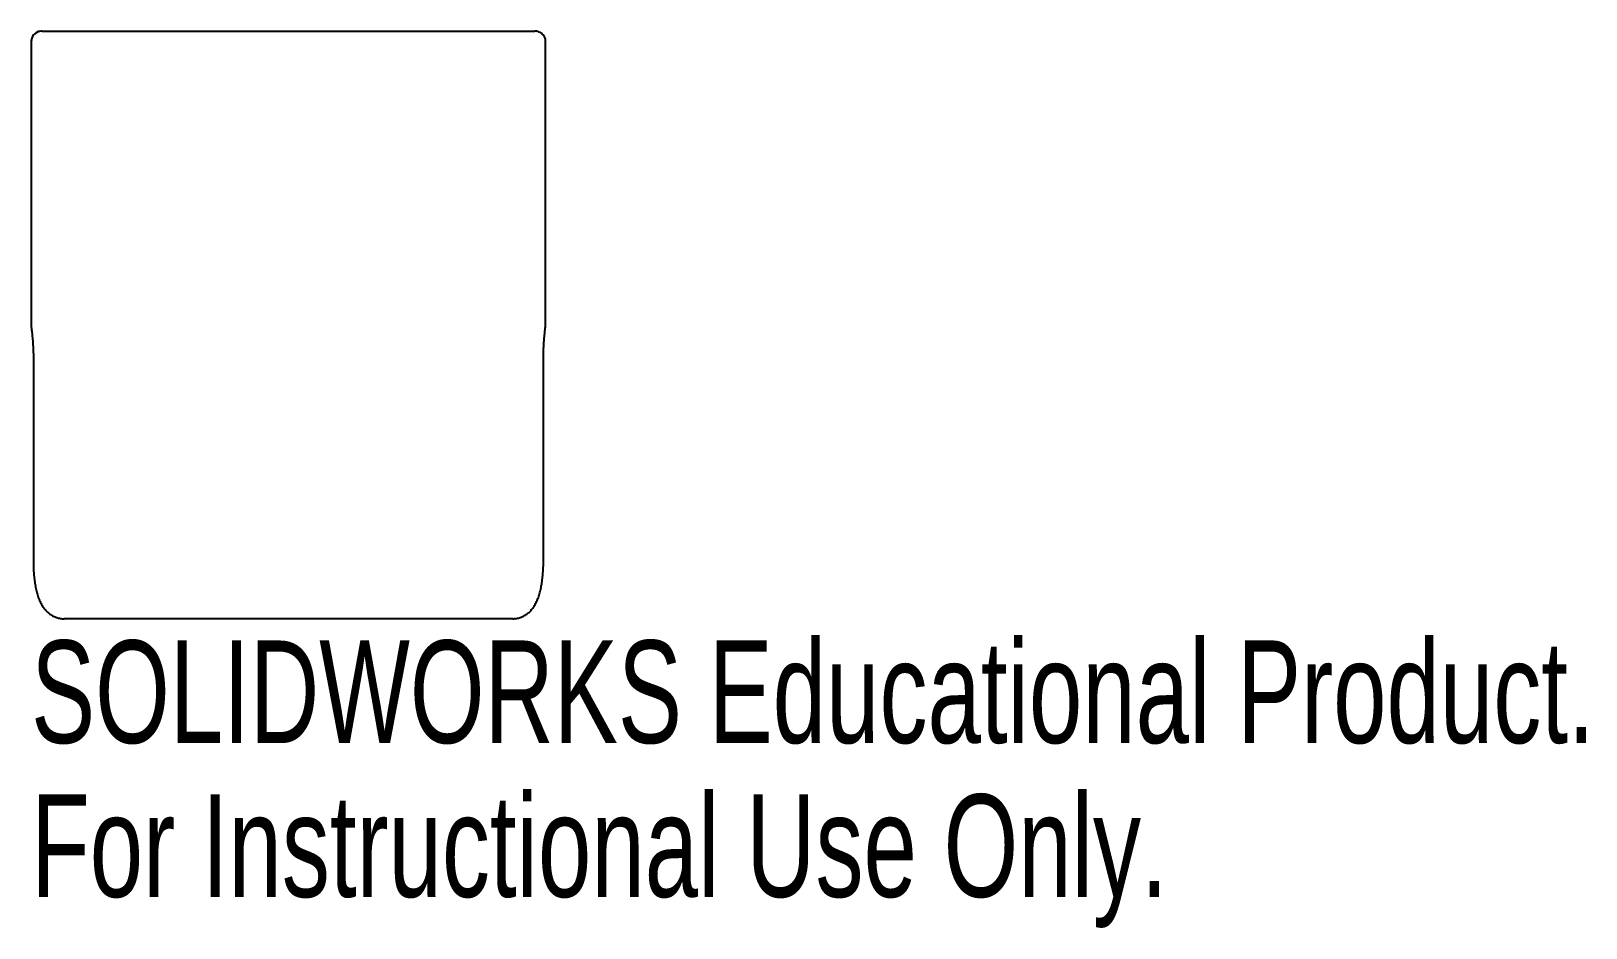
# Paper-space layout '_Right' of a CAD drawing. Header units: millimetres. Extents: x -12.1 to 61.1, y -42.2 to 0.
import ezdxf

# ---------------------------------------------------------------- set-up
doc = ezdxf.new("R2010")
doc.units = ezdxf.units.MM
doc.styles.add('SLDTEXTSTYLE0', font='TXT', dxfattribs={"width": 0.7})

psp = doc.layouts.new('_Right')

# ---------------------------------------------------------------- linework, layer by layer
at = {"color": 7, "linetype": 'Continuous', "lineweight": 25}
for p, q in [((-11.617, 0), (11.617, 0)), ((-12.124, -0.5), (-12.124, -13.755)), ((12.124, -13.755), (12.124, -0.5)), ((-12.017, -15.386), (-12.017, -24.986)), ((12.017, -24.986), (12.017, -15.386)), ((10.575, -27.686), (-10.575, -27.686))]:
    psp.add_line(p, q, dxfattribs=at)
for points in [[(-11.617, 0), (-11.653, 0), (-11.688, -0.004), (-11.723, -0.012)], [(11.723, -0.012), (11.688, -0.004), (11.653, 0), (11.617, 0)]]:
    psp.add_open_spline(points, degree=3, dxfattribs=at)
for points, knots in [([(-11.723, -0.013), (-11.755, -0.021), (-11.825, -0.038), (-11.923, -0.096), (-12.011, -0.178), (-12.076, -0.279), (-12.117, -0.388), (-12.121, -0.464), (-12.123, -0.5)], [0, 0, 0, 0, 0.142763, 0.31756, 0.49392, 0.668667, 0.84086, 1, 1, 1, 1]), ([(-11.723, -0.012), (-11.834, -0.036), (-11.935, -0.099), (-12.076, -0.273), (-12.116, -0.386), (-12.116, -0.5)], [0, 0, 0, 0, 0.5, 0.5, 1, 1, 1, 1]), ([(12.124, -0.5), (12.121, -0.461), (12.116, -0.384), (12.074, -0.275), (12.01, -0.178), (11.925, -0.097), (11.823, -0.04), (11.746, -0.011), (11.704, -0.008), (11.702, -0.008)], [0, 0, 0, 0, 0.163447, 0.328515, 0.492297, 0.65656, 0.822565, 0.988607, 1, 1, 1, 1]), ([(-12.122, -13.755), (-12.122, -13.798), (-12.123, -13.878), (-12.111, -13.956), (-12.106, -13.992)], [0, 0, 0, 0, 0.546111, 1, 1, 1, 1]), ([(12.106, -13.994), (12.113, -13.941), (12.124, -13.861), (12.122, -13.781), (12.121, -13.755)], [0, 0, 0, 0, 0.6719125, 1, 1, 1, 1]), ([(-12.108, -13.996), (-12.101, -14.055), (-12.083, -14.198), (-12.059, -14.439), (-12.038, -14.715), (-12.023, -14.996), (-12.017, -15.221), (-12.017, -15.35), (-12.017, -15.386)], [0, 0, 0, 0, 0.136759, 0.33591, 0.534373, 0.73136, 0.926275, 1, 1, 1, 1]), ([(12.017, -15.386), (12.018, -15.303), (12.019, -15.127), (12.03, -14.859), (12.047, -14.584), (12.071, -14.314), (12.092, -14.117), (12.106, -14.015), (12.108, -13.997)], [0, 0, 0, 0, 0.172526, 0.363811, 0.558521, 0.756055, 0.955596, 1, 1, 1, 1]), ([(-12.016, -24.986), (-12.017, -25.032), (-12.017, -25.164), (-12.009, -25.381), (-11.991, -25.636), (-11.962, -25.889), (-11.923, -26.137), (-11.872, -26.377), (-11.807, -26.609), (-11.729, -26.821), (-11.636, -27.011), (-11.53, -27.175), (-11.412, -27.317), (-11.276, -27.441), (-11.125, -27.543), (-10.958, -27.619), (-10.787, -27.665), (-10.657, -27.685), (-10.586, -27.681), (-10.572, -27.681)], [0, 0, 0, 0, 0.033808, 0.096415, 0.160361, 0.225634, 0.292195, 0.360071, 0.429449, 0.500705, 0.566, 0.628834, 0.689078, 0.747007, 0.809405, 0.869519, 0.928097, 0.986048, 1, 1, 1, 1]), ([(10.579, -27.681), (10.607, -27.681), (10.694, -27.682), (10.84, -27.655), (11.009, -27.6), (11.166, -27.518), (11.309, -27.414), (11.438, -27.289), (11.554, -27.142), (11.657, -26.972), (11.745, -26.781), (11.819, -26.57), (11.881, -26.34), (11.93, -26.098), (11.968, -25.845), (11.995, -25.587), (12.011, -25.324), (12.018, -25.123), (12.017, -25.011), (12.016, -24.986)], [0, 0, 0, 0, 0.028159, 0.088575, 0.147283, 0.205208, 0.263105, 0.322019, 0.382925, 0.446594, 0.51287, 0.580679, 0.649497, 0.717731, 0.785122, 0.851639, 0.917214, 0.981756, 1, 1, 1, 1])]:
    psp.add_open_spline(points, degree=3, knots=knots, dxfattribs=at)

# ---------------------------------------------------------------- texts
at = {"color": 7, "linetype": 'Continuous', "char_height": 4.83362, "attachment_point": 1, "style": 'SLDTEXTSTYLE0'}
for s, insert in [('SOLIDWORKS Educational Product.', (-12.124, -28.706)), ('For Instructional Use Only.', (-12.124, -35.956))]:
    psp.add_mtext(s, dxfattribs=dict(at, insert=insert))

doc.saveas('drawing.dxf')
